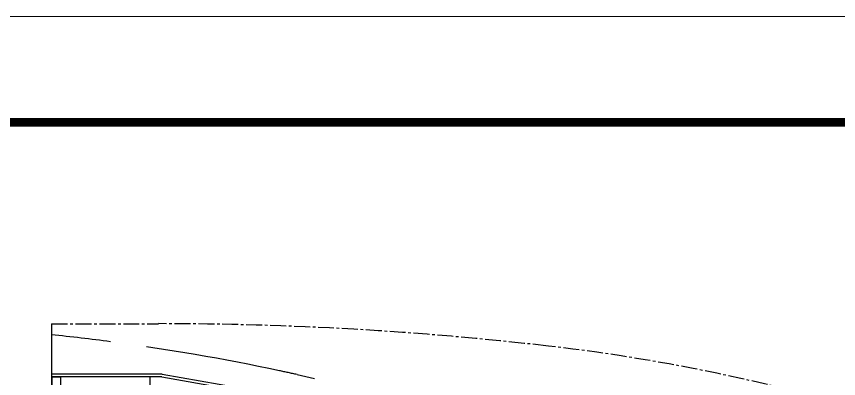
# Model space of a CAD drawing. Header units: millimetres. Extents: x 1638 to 3309, y -435 to 1865.
# Drawn here: x 2275.23 to 2313.88, y -154.87 to -137.87 of the extents above; entities that cross this region are included whole.
import ezdxf

# ---------------------------------------------------------------- set-up
doc = ezdxf.new("R2010")
doc.units = ezdxf.units.MM
doc.linetypes.add('CENTER2', pattern=[1.125, 0.75, -0.125, 0.125, -0.125])
doc.linetypes.add('HIDDEN', pattern=[9.525, 6.35, -3.175])
doc.layers.add('ballast', color=1, linetype='HIDDEN', lineweight=25)
doc.layers.add('Template', color=7, linetype='Continuous', lineweight=0)
doc.layers.add('Furniture', color=122, linetype='Continuous')
doc.layers.add('REF', color=6, linetype='Continuous')

# ---------------------------------------------------------------- blocks, each defined once
blk = doc.blocks.new('BACK')
at = {"layer": 'Template', "ltscale": 30}
blk.add_lwpolyline([(0, 45427.9), (63808.9, 45427.9), (63808.9, 0), (0, 0)], close=True, dxfattribs=at)
blk = doc.blocks.new('EXISTING BALLAST SYSTEM')
at = {"color": 8, "linetype": 'CENTER2'}
blk.add_line((2276.885, -152.291), (2281.916, -152.291), dxfattribs=at)
at = {"color": 8}
for p, q in [((2282.08, -154.66), (2276.918, -154.66)), ((2282.069, -154.789), (2276.918, -154.789)), ((2282.069, -154.789), (2295.05, -157.067)), ((2282.08, -154.66), (2295.05, -156.936)), ((2288.423, -154.68), (2289.25, -154.866))]:
    blk.add_line(p, q, dxfattribs=at)
at = {"color": 8, "linetype": 'CENTER2'}
for centre, radius, start, end in [((2281.912, -312.691), 160.401, 83.43632, 89.99856), ((2290.213, -240.591), 87.824, 71.48421, 83.43969)]:
    blk.add_arc(centre, radius, start, end, dxfattribs=at)
at = {"color": 8}
for centre, radius, start, end in [((2266.671, -252.025), 99.735, 82.519, 84.12213), ((2266.338, -254.589), 102.32, 78.00871, 82.52097), ((2266.163, -255.496), 103.244, 77.54889, 78.01848)]:
    blk.add_arc(centre, radius, start, end, dxfattribs=at)
at = {"layer": 'Furniture', "color": 8}
for p, q in [((2276.918, -160.79), (2276.918, -154.789)), ((2276.918, -154.789), (2277.304, -154.789)), ((2281.518, -154.789), (2277.304, -154.789)), ((2277.304, -154.789), (2277.304, -165.277)), ((2277.304, -154.789), (2277.304, -160.79)), ((2281.518, -165.277), (2281.518, -154.789))]:
    blk.add_line(p, q, dxfattribs=at)
at = {"layer": 'REF', "color": 8}
blk.add_line((2276.885, -152.291), (2276.885, -179.862), dxfattribs=at)

msp = doc.modelspace()

# ---------------------------------------------------------------- linework, layer by layer
at = {"layer": 'Template', "ltscale": 30}
msp.add_lwpolyline([(2057.564, -137.87), (2474.736, -137.87), (2474.736, -434.87), (2057.564, -434.87)], close=True, dxfattribs=at)
at = {"layer": 'Template', "const_width": 0.397}
msp.add_lwpolyline([(2469.788, -427.917), (2062.53, -427.917), (2062.53, -142.837), (2469.788, -142.837)], close=True, dxfattribs=at)

# ---------------------------------------------------------------- block references
at = {"layer": 'ballast'}
msp.add_blockref('EXISTING BALLAST SYSTEM', (0, 0), dxfattribs=at)
at = {"layer": 'Template', "ltscale": 30, "xscale": 0.006537833433828425, "yscale": 0.006537833433828425, "zscale": 0.006537833433828425}
msp.add_blockref('BACK', (2057.564, -434.87), dxfattribs=at)

doc.saveas('drawing.dxf')
